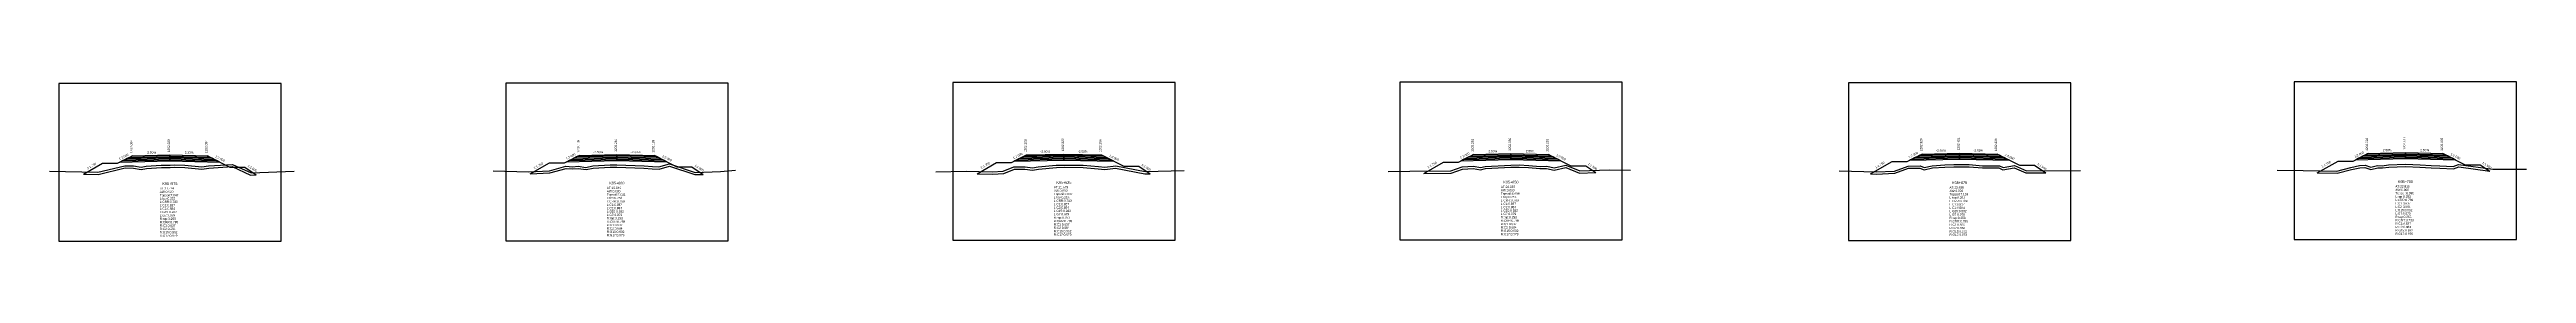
# Model space of a CAD drawing. Extents: x -7 to 78429, y 1189 to 1262.
# Drawn here: x 24137.4 to 24468.4, y 1190.7 to 1212 of the extents above; entities that cross this region are included whole.
import ezdxf
from ezdxf.enums import TextEntityAlignment as Align

# ---------------------------------------------------------------- set-up
doc = ezdxf.new("R2010")
doc.units = 0

msp = doc.modelspace()

# ---------------------------------------------------------------- linework, layer by layer
at = {"layer": 'A4_BORDER', "color": 7}
for points in [[(24138.595, 1190.701), (24168.295, 1190.701), (24168.295, 1211.701), (24138.595, 1211.701), (24138.595, 1190.701)], [(24198.326, 1190.768), (24228.026, 1190.768), (24228.026, 1211.768), (24198.326, 1211.768), (24198.326, 1190.768)], [(24258.067, 1190.847), (24287.767, 1190.847), (24287.767, 1211.847), (24258.067, 1211.847), (24258.067, 1190.847)], [(24317.801, 1190.899), (24347.501, 1190.899), (24347.501, 1211.899), (24317.801, 1211.899), (24317.801, 1190.899)], [(24377.757, 1190.818), (24407.457, 1190.818), (24407.457, 1211.818), (24377.757, 1211.818), (24377.757, 1190.818)], [(24437.333, 1190.955), (24467.033, 1190.955), (24467.033, 1211.955), (24437.333, 1211.955), (24437.333, 1190.955)]]:
    msp.add_lwpolyline(points, dxfattribs=at)
at = {"layer": 'CLEAR_GROUND', "color": 8}
for points in [[(24141.905, 1199.632), (24143.842, 1199.584), (24147.476, 1200.47), (24148.559, 1200.437), (24149.606, 1200.276), (24150.311, 1200.389), (24152.303, 1200.518), (24153.479, 1200.53), (24154.108, 1200.585), (24155.434, 1200.522), (24157.703, 1200.323), (24158.64, 1200.46), (24161.743, 1200.642), (24164.23, 1199.526), (24164.994, 1199.551)], [(24201.605, 1199.67), (24204.2, 1199.805), (24206.399, 1200.389), (24207.231, 1200.332), (24208.006, 1200.407), (24209.054, 1200.244), (24210.015, 1200.437), (24212.288, 1200.569), (24213.172, 1200.582), (24216.783, 1200.462), (24217.897, 1200.37), (24218.812, 1200.321), (24220.211, 1200.709), (24223.595, 1199.576), (24224.708, 1199.618)], [(24261.305, 1199.705), (24263.351, 1199.647), (24264.876, 1199.746), (24266.298, 1200.304), (24267.699, 1200.327), (24268.716, 1200.174), (24269.526, 1200.317), (24271.913, 1200.547), (24272.928, 1200.56), (24275.469, 1200.545), (24277.504, 1200.372), (24278.38, 1200.276), (24279.827, 1200.45), (24283.742, 1199.679), (24284.418, 1199.697)], [(24321.005, 1199.749), (24324.671, 1199.793), (24326.179, 1200.318), (24327.61, 1200.389), (24328.586, 1200.214), (24329.242, 1200.378), (24332.652, 1200.554), (24333.755, 1200.577), (24335.002, 1200.513), (24336.527, 1200.382), (24337.419, 1200.405), (24338.437, 1200.168), (24339.965, 1200.507), (24341.822, 1199.783), (24343.995, 1199.865)], [(24380.705, 1199.668), (24381.464, 1199.645), (24383.953, 1199.754), (24385.773, 1200.421), (24387.28, 1200.449), (24387.866, 1200.237), (24388.992, 1200.473), (24390.639, 1200.572), (24391.855, 1200.629), (24392.59, 1200.621), (24393.869, 1200.625), (24395.643, 1200.471), (24397.849, 1200.468), (24398.4, 1200.197), (24399.897, 1200.492), (24401.466, 1199.798), (24404.137, 1199.806)], [(24440.405, 1199.805), (24443.044, 1199.754), (24444.962, 1200.252), (24446.087, 1200.498), (24446.768, 1200.523), (24447.558, 1200.257), (24448.499, 1200.474), (24449.105, 1200.463), (24449.96, 1200.577), (24452.178, 1200.656), (24454.12, 1200.576), (24455.604, 1200.494), (24456.783, 1200.441), (24458.626, 1200.368), (24459.297, 1200.615), (24463.463, 1200.038)]]:
    msp.add_lwpolyline(points, dxfattribs=at)
at = {"layer": 'DESIGN_ROAD_TRIMMED', "color": 1}
for points in [[(24141.905, 1199.632), (24144.445, 1201.084), (24146.445, 1201.084), (24148.445, 1202.084), (24148.445, 1202.084), (24148.34, 1202.031), (24148.34, 1202.031), (24148.024, 1201.873), (24148.024, 1201.873), (24147.708, 1201.716), (24147.708, 1201.716), (24147.392, 1201.558), (24147.392, 1201.558), (24147.077, 1201.4), (24147.077, 1201.4), (24146.761, 1201.242), (24153.445, 1201.409), (24153.445, 1201.559), (24153.445, 1201.559), (24153.445, 1201.709), (24153.445, 1201.709), (24153.445, 1201.859), (24153.445, 1201.859), (24153.445, 1202.009), (24153.445, 1202.009), (24153.445, 1202.159), (24153.445, 1202.159), (24153.445, 1202.209), (24153.445, 1202.209), (24153.445, 1202.209), (24153.445, 1202.209), (24153.445, 1202.209), (24153.445, 1202.159), (24153.445, 1202.159), (24153.445, 1202.009), (24153.445, 1202.009), (24153.445, 1201.859), (24153.445, 1201.859), (24153.445, 1201.709), (24153.445, 1201.709), (24153.445, 1201.559), (24153.445, 1201.559), (24153.445, 1201.409), (24160.129, 1201.242), (24159.813, 1201.4), (24159.813, 1201.4), (24159.498, 1201.558), (24159.498, 1201.558), (24159.182, 1201.716), (24159.182, 1201.716), (24158.866, 1201.873), (24158.866, 1201.873), (24158.55, 1202.031), (24158.55, 1202.031), (24158.445, 1202.084), (24158.445, 1202.084), (24161.445, 1200.584), (24163.445, 1200.584), (24164.994, 1199.551)], [(24201.605, 1199.67), (24204.176, 1201.139), (24206.176, 1201.139), (24208.176, 1202.139), (24208.176, 1202.139), (24208.071, 1202.086), (24208.071, 1202.086), (24207.755, 1201.928), (24207.755, 1201.928), (24207.439, 1201.771), (24207.439, 1201.771), (24207.123, 1201.613), (24207.123, 1201.613), (24206.807, 1201.455), (24206.807, 1201.455), (24206.492, 1201.297), (24213.176, 1201.464), (24213.176, 1201.614), (24213.176, 1201.614), (24213.176, 1201.764), (24213.176, 1201.764), (24213.176, 1201.914), (24213.176, 1201.914), (24213.176, 1202.064), (24213.176, 1202.064), (24213.176, 1202.214), (24213.176, 1202.214), (24213.176, 1202.264), (24213.176, 1202.264), (24213.176, 1202.264), (24213.176, 1202.264), (24213.176, 1202.264), (24213.176, 1202.214), (24213.176, 1202.214), (24213.176, 1202.064), (24213.176, 1202.064), (24213.176, 1201.914), (24213.176, 1201.914), (24213.176, 1201.764), (24213.176, 1201.764), (24213.176, 1201.614), (24213.176, 1201.614), (24213.176, 1201.464), (24219.86, 1201.297), (24219.544, 1201.455), (24219.544, 1201.455), (24219.229, 1201.613), (24219.229, 1201.613), (24218.913, 1201.771), (24218.913, 1201.771), (24218.597, 1201.928), (24218.597, 1201.928), (24218.281, 1202.086), (24218.281, 1202.086), (24218.176, 1202.139), (24218.176, 1202.139), (24221.176, 1200.639), (24223.176, 1200.639), (24224.708, 1199.618)], [(24261.305, 1199.705), (24263.917, 1201.198), (24265.917, 1201.198), (24267.917, 1202.198), (24267.917, 1202.198), (24267.812, 1202.145), (24267.812, 1202.145), (24267.496, 1201.987), (24267.496, 1201.987), (24267.18, 1201.83), (24267.18, 1201.83), (24266.864, 1201.672), (24266.864, 1201.672), (24266.548, 1201.514), (24266.548, 1201.514), (24266.233, 1201.356), (24272.917, 1201.523), (24272.917, 1201.673), (24272.917, 1201.673), (24272.917, 1201.823), (24272.917, 1201.823), (24272.917, 1201.973), (24272.917, 1201.973), (24272.917, 1202.123), (24272.917, 1202.123), (24272.917, 1202.273), (24272.917, 1202.273), (24272.917, 1202.323), (24272.917, 1202.323), (24272.917, 1202.323), (24272.917, 1202.323), (24272.917, 1202.323), (24272.917, 1202.273), (24272.917, 1202.273), (24272.917, 1202.123), (24272.917, 1202.123), (24272.917, 1201.973), (24272.917, 1201.973), (24272.917, 1201.823), (24272.917, 1201.823), (24272.917, 1201.673), (24272.917, 1201.673), (24272.917, 1201.523), (24279.601, 1201.356), (24279.285, 1201.514), (24279.285, 1201.514), (24278.969, 1201.672), (24278.969, 1201.672), (24278.654, 1201.83), (24278.654, 1201.83), (24278.338, 1201.987), (24278.338, 1201.987), (24278.022, 1202.145), (24278.022, 1202.145), (24277.917, 1202.198), (24277.917, 1202.198), (24280.917, 1200.698), (24282.917, 1200.698), (24284.418, 1199.697)], [(24321.005, 1199.749), (24323.651, 1201.261), (24325.651, 1201.261), (24327.651, 1202.261), (24327.651, 1202.261), (24327.545, 1202.208), (24327.545, 1202.208), (24327.23, 1202.05), (24327.23, 1202.05), (24326.914, 1201.893), (24326.914, 1201.893), (24326.598, 1201.735), (24326.598, 1201.735), (24326.282, 1201.577), (24326.282, 1201.577), (24325.966, 1201.419), (24332.651, 1201.586), (24332.651, 1201.736), (24332.651, 1201.736), (24332.651, 1201.886), (24332.651, 1201.886), (24332.651, 1202.036), (24332.651, 1202.036), (24332.651, 1202.186), (24332.651, 1202.186), (24332.651, 1202.336), (24332.651, 1202.336), (24332.651, 1202.386), (24332.651, 1202.386), (24332.651, 1202.386), (24332.651, 1202.386), (24332.651, 1202.386), (24332.651, 1202.336), (24332.651, 1202.336), (24332.651, 1202.186), (24332.651, 1202.186), (24332.651, 1202.036), (24332.651, 1202.036), (24332.651, 1201.886), (24332.651, 1201.886), (24332.651, 1201.736), (24332.651, 1201.736), (24332.651, 1201.586), (24339.335, 1201.419), (24339.019, 1201.577), (24339.019, 1201.577), (24338.703, 1201.735), (24338.703, 1201.735), (24338.388, 1201.893), (24338.388, 1201.893), (24338.072, 1202.05), (24338.072, 1202.05), (24337.756, 1202.208), (24337.756, 1202.208), (24337.651, 1202.261), (24337.651, 1202.261), (24340.651, 1200.761), (24342.651, 1200.761), (24343.995, 1199.865)], [(24380.705, 1199.668), (24383.607, 1201.326), (24385.607, 1201.326), (24387.607, 1202.326), (24387.607, 1202.326), (24387.501, 1202.273), (24387.501, 1202.273), (24387.186, 1202.115), (24387.186, 1202.115), (24386.87, 1201.958), (24386.87, 1201.958), (24386.554, 1201.8), (24386.554, 1201.8), (24386.238, 1201.642), (24386.238, 1201.642), (24385.922, 1201.484), (24392.607, 1201.651), (24392.607, 1201.801), (24392.607, 1201.801), (24392.607, 1201.951), (24392.607, 1201.951), (24392.607, 1202.101), (24392.607, 1202.101), (24392.607, 1202.251), (24392.607, 1202.251), (24392.607, 1202.401), (24392.607, 1202.401), (24392.607, 1202.451), (24392.607, 1202.451), (24392.607, 1202.451), (24392.607, 1202.451), (24392.607, 1202.451), (24392.607, 1202.401), (24392.607, 1202.401), (24392.607, 1202.251), (24392.607, 1202.251), (24392.607, 1202.101), (24392.607, 1202.101), (24392.607, 1201.951), (24392.607, 1201.951), (24392.607, 1201.801), (24392.607, 1201.801), (24392.607, 1201.651), (24399.291, 1201.484), (24398.975, 1201.642), (24398.975, 1201.642), (24398.659, 1201.8), (24398.659, 1201.8), (24398.344, 1201.958), (24398.344, 1201.958), (24398.028, 1202.115), (24398.028, 1202.115), (24397.712, 1202.273), (24397.712, 1202.273), (24397.607, 1202.326), (24397.607, 1202.326), (24400.607, 1200.826), (24402.607, 1200.826), (24404.137, 1199.806)], [(24440.405, 1199.805), (24443.183, 1201.392), (24445.183, 1201.392), (24447.183, 1202.392), (24447.183, 1202.392), (24447.077, 1202.339), (24447.077, 1202.339), (24446.762, 1202.181), (24446.762, 1202.181), (24446.446, 1202.024), (24446.446, 1202.024), (24446.13, 1201.866), (24446.13, 1201.866), (24445.814, 1201.708), (24445.814, 1201.708), (24445.498, 1201.55), (24452.183, 1201.717), (24452.183, 1201.867), (24452.183, 1201.867), (24452.183, 1202.017), (24452.183, 1202.017), (24452.183, 1202.167), (24452.183, 1202.167), (24452.183, 1202.317), (24452.183, 1202.317), (24452.183, 1202.467), (24452.183, 1202.467), (24452.183, 1202.517), (24452.183, 1202.517), (24452.183, 1202.517), (24452.183, 1202.517), (24452.183, 1202.517), (24452.183, 1202.467), (24452.183, 1202.467), (24452.183, 1202.317), (24452.183, 1202.317), (24452.183, 1202.167), (24452.183, 1202.167), (24452.183, 1202.017), (24452.183, 1202.017), (24452.183, 1201.867), (24452.183, 1201.867), (24452.183, 1201.717), (24458.867, 1201.55), (24458.551, 1201.708), (24458.551, 1201.708), (24458.235, 1201.866), (24458.235, 1201.866), (24457.919, 1202.024), (24457.919, 1202.024), (24457.604, 1202.181), (24457.604, 1202.181), (24457.288, 1202.339), (24457.288, 1202.339), (24457.183, 1202.392), (24457.183, 1202.392), (24460.183, 1200.892), (24462.183, 1200.892), (24463.463, 1200.038)]]:
    msp.add_lwpolyline(points, dxfattribs=at)
at = {"layer": 'FINISHED_ROAD', "color": 2}
for points in [[(24144.445, 1201.084), (24146.445, 1201.084), (24148.445, 1202.084), (24148.445, 1202.084), (24153.445, 1202.209), (24158.445, 1202.084), (24158.445, 1202.084), (24161.445, 1200.584), (24163.445, 1200.584)], [(24204.176, 1201.139), (24206.176, 1201.139), (24208.176, 1202.139), (24208.176, 1202.139), (24213.176, 1202.264), (24218.176, 1202.139), (24218.176, 1202.139), (24221.176, 1200.639), (24223.176, 1200.639)], [(24263.917, 1201.198), (24265.917, 1201.198), (24267.917, 1202.198), (24267.917, 1202.198), (24272.917, 1202.323), (24277.917, 1202.198), (24277.917, 1202.198), (24280.917, 1200.698), (24282.917, 1200.698)], [(24323.651, 1201.261), (24325.651, 1201.261), (24327.651, 1202.261), (24327.651, 1202.261), (24332.651, 1202.386), (24337.651, 1202.261), (24337.651, 1202.261), (24340.651, 1200.761), (24342.651, 1200.761)], [(24383.607, 1201.326), (24385.607, 1201.326), (24387.607, 1202.326), (24387.607, 1202.326), (24392.607, 1202.451), (24397.607, 1202.326), (24397.607, 1202.326), (24400.607, 1200.826), (24402.607, 1200.826)], [(24443.183, 1201.392), (24445.183, 1201.392), (24447.183, 1202.392), (24447.183, 1202.392), (24452.183, 1202.517), (24457.183, 1202.392), (24457.183, 1202.392), (24460.183, 1200.892), (24462.183, 1200.892)]]:
    msp.add_lwpolyline(points, dxfattribs=at)
at = {"layer": 'LAYER_0', "color": 4}
for points in [[(24148.445, 1202.084), (24148.34, 1202.031), (24153.445, 1202.159), (24153.445, 1202.209)], [(24208.176, 1202.139), (24208.071, 1202.086), (24213.176, 1202.214), (24213.176, 1202.264)], [(24267.917, 1202.198), (24267.812, 1202.145), (24272.917, 1202.273), (24272.917, 1202.323)], [(24327.651, 1202.261), (24327.545, 1202.208), (24332.651, 1202.336), (24332.651, 1202.386)], [(24387.607, 1202.326), (24387.501, 1202.273), (24392.607, 1202.401), (24392.607, 1202.451)], [(24447.183, 1202.392), (24447.077, 1202.339), (24452.183, 1202.467), (24452.183, 1202.517)]]:
    msp.add_lwpolyline(points, dxfattribs=at)
at = {"layer": 'LAYER_1', "color": 4}
for points in [[(24148.34, 1202.031), (24148.024, 1201.873), (24153.445, 1202.009), (24153.445, 1202.159)], [(24208.071, 1202.086), (24207.755, 1201.928), (24213.176, 1202.064), (24213.176, 1202.214)], [(24267.812, 1202.145), (24267.496, 1201.987), (24272.917, 1202.123), (24272.917, 1202.273)], [(24327.545, 1202.208), (24327.23, 1202.05), (24332.651, 1202.186), (24332.651, 1202.336)], [(24387.501, 1202.273), (24387.186, 1202.115), (24392.607, 1202.251), (24392.607, 1202.401)], [(24447.077, 1202.339), (24446.762, 1202.181), (24452.183, 1202.317), (24452.183, 1202.467)]]:
    msp.add_lwpolyline(points, dxfattribs=at)
at = {"layer": 'LAYER_10', "color": 6}
for points in [[(24159.498, 1201.558), (24159.813, 1201.4), (24153.445, 1201.559), (24153.445, 1201.709)], [(24219.229, 1201.613), (24219.544, 1201.455), (24213.176, 1201.614), (24213.176, 1201.764)], [(24278.969, 1201.672), (24279.285, 1201.514), (24272.917, 1201.673), (24272.917, 1201.823)], [(24338.703, 1201.735), (24339.019, 1201.577), (24332.651, 1201.736), (24332.651, 1201.886)], [(24398.659, 1201.8), (24398.975, 1201.642), (24392.607, 1201.801), (24392.607, 1201.951)], [(24458.235, 1201.866), (24458.551, 1201.708), (24452.183, 1201.867), (24452.183, 1202.017)]]:
    msp.add_lwpolyline(points, dxfattribs=at)
at = {"layer": 'LAYER_11', "color": 6}
for points in [[(24159.813, 1201.4), (24160.129, 1201.242), (24153.445, 1201.409), (24153.445, 1201.559)], [(24219.544, 1201.455), (24219.86, 1201.297), (24213.176, 1201.464), (24213.176, 1201.614)], [(24279.285, 1201.514), (24279.601, 1201.356), (24272.917, 1201.523), (24272.917, 1201.673)], [(24339.019, 1201.577), (24339.335, 1201.419), (24332.651, 1201.586), (24332.651, 1201.736)], [(24398.975, 1201.642), (24399.291, 1201.484), (24392.607, 1201.651), (24392.607, 1201.801)], [(24458.551, 1201.708), (24458.867, 1201.55), (24452.183, 1201.717), (24452.183, 1201.867)]]:
    msp.add_lwpolyline(points, dxfattribs=at)
at = {"layer": 'LAYER_2', "color": 4}
for points in [[(24148.024, 1201.873), (24147.708, 1201.716), (24153.445, 1201.859), (24153.445, 1202.009)], [(24207.755, 1201.928), (24207.439, 1201.771), (24213.176, 1201.914), (24213.176, 1202.064)], [(24267.496, 1201.987), (24267.18, 1201.83), (24272.917, 1201.973), (24272.917, 1202.123)], [(24327.23, 1202.05), (24326.914, 1201.893), (24332.651, 1202.036), (24332.651, 1202.186)], [(24387.186, 1202.115), (24386.87, 1201.958), (24392.607, 1202.101), (24392.607, 1202.251)], [(24446.762, 1202.181), (24446.446, 1202.024), (24452.183, 1202.167), (24452.183, 1202.317)]]:
    msp.add_lwpolyline(points, dxfattribs=at)
at = {"layer": 'LAYER_3', "color": 4}
for points in [[(24147.708, 1201.716), (24147.392, 1201.558), (24153.445, 1201.709), (24153.445, 1201.859)], [(24207.439, 1201.771), (24207.123, 1201.613), (24213.176, 1201.764), (24213.176, 1201.914)], [(24267.18, 1201.83), (24266.864, 1201.672), (24272.917, 1201.823), (24272.917, 1201.973)], [(24326.914, 1201.893), (24326.598, 1201.735), (24332.651, 1201.886), (24332.651, 1202.036)], [(24386.87, 1201.958), (24386.554, 1201.8), (24392.607, 1201.951), (24392.607, 1202.101)], [(24446.446, 1202.024), (24446.13, 1201.866), (24452.183, 1202.017), (24452.183, 1202.167)]]:
    msp.add_lwpolyline(points, dxfattribs=at)
at = {"layer": 'LAYER_4', "color": 4}
for points in [[(24147.392, 1201.558), (24147.077, 1201.4), (24153.445, 1201.559), (24153.445, 1201.709)], [(24207.123, 1201.613), (24206.807, 1201.455), (24213.176, 1201.614), (24213.176, 1201.764)], [(24266.864, 1201.672), (24266.548, 1201.514), (24272.917, 1201.673), (24272.917, 1201.823)], [(24326.598, 1201.735), (24326.282, 1201.577), (24332.651, 1201.736), (24332.651, 1201.886)], [(24386.554, 1201.8), (24386.238, 1201.642), (24392.607, 1201.801), (24392.607, 1201.951)], [(24446.13, 1201.866), (24445.814, 1201.708), (24452.183, 1201.867), (24452.183, 1202.017)]]:
    msp.add_lwpolyline(points, dxfattribs=at)
at = {"layer": 'LAYER_5', "color": 4}
for points in [[(24147.077, 1201.4), (24146.761, 1201.242), (24153.445, 1201.409), (24153.445, 1201.559)], [(24206.807, 1201.455), (24206.492, 1201.297), (24213.176, 1201.464), (24213.176, 1201.614)], [(24266.548, 1201.514), (24266.233, 1201.356), (24272.917, 1201.523), (24272.917, 1201.673)], [(24326.282, 1201.577), (24325.966, 1201.419), (24332.651, 1201.586), (24332.651, 1201.736)], [(24386.238, 1201.642), (24385.922, 1201.484), (24392.607, 1201.651), (24392.607, 1201.801)], [(24445.814, 1201.708), (24445.498, 1201.55), (24452.183, 1201.717), (24452.183, 1201.867)]]:
    msp.add_lwpolyline(points, dxfattribs=at)
at = {"layer": 'LAYER_6', "color": 6}
for points in [[(24158.445, 1202.084), (24158.55, 1202.031), (24153.445, 1202.159), (24153.445, 1202.209)], [(24218.176, 1202.139), (24218.281, 1202.086), (24213.176, 1202.214), (24213.176, 1202.264)], [(24277.917, 1202.198), (24278.022, 1202.145), (24272.917, 1202.273), (24272.917, 1202.323)], [(24337.651, 1202.261), (24337.756, 1202.208), (24332.651, 1202.336), (24332.651, 1202.386)], [(24397.607, 1202.326), (24397.712, 1202.273), (24392.607, 1202.401), (24392.607, 1202.451)], [(24457.183, 1202.392), (24457.288, 1202.339), (24452.183, 1202.467), (24452.183, 1202.517)]]:
    msp.add_lwpolyline(points, dxfattribs=at)
at = {"layer": 'LAYER_7', "color": 6}
for points in [[(24158.55, 1202.031), (24158.866, 1201.873), (24153.445, 1202.009), (24153.445, 1202.159)], [(24218.281, 1202.086), (24218.597, 1201.928), (24213.176, 1202.064), (24213.176, 1202.214)], [(24278.022, 1202.145), (24278.338, 1201.987), (24272.917, 1202.123), (24272.917, 1202.273)], [(24337.756, 1202.208), (24338.072, 1202.05), (24332.651, 1202.186), (24332.651, 1202.336)], [(24397.712, 1202.273), (24398.028, 1202.115), (24392.607, 1202.251), (24392.607, 1202.401)], [(24457.288, 1202.339), (24457.604, 1202.181), (24452.183, 1202.317), (24452.183, 1202.467)]]:
    msp.add_lwpolyline(points, dxfattribs=at)
at = {"layer": 'LAYER_8', "color": 6}
for points in [[(24158.866, 1201.873), (24159.182, 1201.716), (24153.445, 1201.859), (24153.445, 1202.009)], [(24218.597, 1201.928), (24218.913, 1201.771), (24213.176, 1201.914), (24213.176, 1202.064)], [(24278.338, 1201.987), (24278.654, 1201.83), (24272.917, 1201.973), (24272.917, 1202.123)], [(24338.072, 1202.05), (24338.388, 1201.893), (24332.651, 1202.036), (24332.651, 1202.186)], [(24398.028, 1202.115), (24398.344, 1201.958), (24392.607, 1202.101), (24392.607, 1202.251)], [(24457.604, 1202.181), (24457.919, 1202.024), (24452.183, 1202.167), (24452.183, 1202.317)]]:
    msp.add_lwpolyline(points, dxfattribs=at)
at = {"layer": 'LAYER_9', "color": 6}
for points in [[(24159.182, 1201.716), (24159.498, 1201.558), (24153.445, 1201.709), (24153.445, 1201.859)], [(24218.913, 1201.771), (24219.229, 1201.613), (24213.176, 1201.764), (24213.176, 1201.914)], [(24278.654, 1201.83), (24278.969, 1201.672), (24272.917, 1201.823), (24272.917, 1201.973)], [(24338.388, 1201.893), (24338.703, 1201.735), (24332.651, 1201.886), (24332.651, 1202.036)], [(24398.344, 1201.958), (24398.659, 1201.8), (24392.607, 1201.951), (24392.607, 1202.101)], [(24457.919, 1202.024), (24458.235, 1201.866), (24452.183, 1202.017), (24452.183, 1202.167)]]:
    msp.add_lwpolyline(points, dxfattribs=at)
at = {"layer": 'NATURAL_GROUND', "color": 3}
for points in [[(24137.36, 1200.046), (24143.81, 1199.885), (24147.444, 1200.771), (24148.586, 1200.736), (24149.605, 1200.58), (24150.278, 1200.687), (24152.292, 1200.818), (24153.464, 1200.83), (24154.102, 1200.886), (24155.454, 1200.821), (24157.694, 1200.625), (24158.609, 1200.759), (24161.799, 1200.946), (24164.289, 1199.828), (24170.034, 1200.02)], [(24196.66, 1200.08), (24201.37, 1199.958), (24204.153, 1200.103), (24206.37, 1200.692), (24207.227, 1200.633), (24208.015, 1200.709), (24209.047, 1200.549), (24209.977, 1200.735), (24212.277, 1200.869), (24213.175, 1200.882), (24216.8, 1200.762), (24217.918, 1200.669), (24218.779, 1200.623), (24220.219, 1201.023), (24223.639, 1199.878), (24227.023, 1200.004), (24229.023, 1200.165)], [(24255.796, 1199.967), (24259.864, 1200.047), (24263.346, 1199.947), (24264.81, 1200.042), (24266.239, 1200.603), (24267.719, 1200.627), (24268.712, 1200.478), (24269.486, 1200.614), (24271.897, 1200.847), (24272.927, 1200.86), (24275.483, 1200.845), (24277.533, 1200.671), (24278.379, 1200.578), (24279.839, 1200.754), (24283.768, 1199.98), (24288.963, 1200.119)], [(24316.227, 1200.018), (24319.139, 1200.027), (24324.619, 1200.092), (24326.121, 1200.615), (24327.63, 1200.69), (24328.576, 1200.521), (24329.198, 1200.676), (24332.641, 1200.854), (24333.76, 1200.877), (24335.023, 1200.812), (24336.536, 1200.682), (24337.45, 1200.706), (24338.439, 1200.476), (24339.989, 1200.82), (24341.873, 1200.085), (24345.795, 1200.233), (24348.639, 1200.155)], [(24376.519, 1200.095), (24381.462, 1199.945), (24383.894, 1200.052), (24385.717, 1200.72), (24387.33, 1200.75), (24387.888, 1200.548), (24388.952, 1200.771), (24390.623, 1200.872), (24391.85, 1200.929), (24392.591, 1200.921), (24393.882, 1200.925), (24395.657, 1200.771), (24397.919, 1200.768), (24398.442, 1200.511), (24399.932, 1200.805), (24401.529, 1200.098), (24408.768, 1200.119)], [(24435.036, 1200.16), (24438.509, 1200.141), (24443.009, 1200.055), (24444.893, 1200.544), (24446.049, 1200.797), (24446.812, 1200.825), (24447.574, 1200.568), (24448.468, 1200.775), (24449.088, 1200.763), (24449.935, 1200.876), (24452.179, 1200.956), (24454.135, 1200.876), (24455.619, 1200.794), (24456.796, 1200.741), (24458.579, 1200.67), (24459.264, 1200.922), (24463.849, 1200.288), (24468.354, 1200.292)]]:
    msp.add_lwpolyline(points, dxfattribs=at)
at = {"layer": 'STRUCTURE_LEFT', "color": 4}
for points in [[(24148.445, 1202.084), (24148.34, 1202.031), (24148.34, 1202.031), (24148.024, 1201.873), (24148.024, 1201.873), (24147.708, 1201.716), (24147.708, 1201.716), (24147.392, 1201.558), (24147.392, 1201.558), (24147.077, 1201.4), (24147.077, 1201.4), (24146.761, 1201.242), (24153.445, 1201.409), (24153.445, 1201.559), (24153.445, 1201.559), (24153.445, 1201.709), (24153.445, 1201.709), (24153.445, 1201.859), (24153.445, 1201.859), (24153.445, 1202.009), (24153.445, 1202.009), (24153.445, 1202.159), (24153.445, 1202.159), (24153.445, 1202.209), (24153.445, 1202.209)], [(24208.176, 1202.139), (24208.071, 1202.086), (24208.071, 1202.086), (24207.755, 1201.928), (24207.755, 1201.928), (24207.439, 1201.771), (24207.439, 1201.771), (24207.123, 1201.613), (24207.123, 1201.613), (24206.807, 1201.455), (24206.807, 1201.455), (24206.492, 1201.297), (24213.176, 1201.464), (24213.176, 1201.614), (24213.176, 1201.614), (24213.176, 1201.764), (24213.176, 1201.764), (24213.176, 1201.914), (24213.176, 1201.914), (24213.176, 1202.064), (24213.176, 1202.064), (24213.176, 1202.214), (24213.176, 1202.214), (24213.176, 1202.264), (24213.176, 1202.264)], [(24267.917, 1202.198), (24267.812, 1202.145), (24267.812, 1202.145), (24267.496, 1201.987), (24267.496, 1201.987), (24267.18, 1201.83), (24267.18, 1201.83), (24266.864, 1201.672), (24266.864, 1201.672), (24266.548, 1201.514), (24266.548, 1201.514), (24266.233, 1201.356), (24272.917, 1201.523), (24272.917, 1201.673), (24272.917, 1201.673), (24272.917, 1201.823), (24272.917, 1201.823), (24272.917, 1201.973), (24272.917, 1201.973), (24272.917, 1202.123), (24272.917, 1202.123), (24272.917, 1202.273), (24272.917, 1202.273), (24272.917, 1202.323), (24272.917, 1202.323)], [(24327.651, 1202.261), (24327.545, 1202.208), (24327.545, 1202.208), (24327.23, 1202.05), (24327.23, 1202.05), (24326.914, 1201.893), (24326.914, 1201.893), (24326.598, 1201.735), (24326.598, 1201.735), (24326.282, 1201.577), (24326.282, 1201.577), (24325.966, 1201.419), (24332.651, 1201.586), (24332.651, 1201.736), (24332.651, 1201.736), (24332.651, 1201.886), (24332.651, 1201.886), (24332.651, 1202.036), (24332.651, 1202.036), (24332.651, 1202.186), (24332.651, 1202.186), (24332.651, 1202.336), (24332.651, 1202.336), (24332.651, 1202.386), (24332.651, 1202.386)], [(24387.607, 1202.326), (24387.501, 1202.273), (24387.501, 1202.273), (24387.186, 1202.115), (24387.186, 1202.115), (24386.87, 1201.958), (24386.87, 1201.958), (24386.554, 1201.8), (24386.554, 1201.8), (24386.238, 1201.642), (24386.238, 1201.642), (24385.922, 1201.484), (24392.607, 1201.651), (24392.607, 1201.801), (24392.607, 1201.801), (24392.607, 1201.951), (24392.607, 1201.951), (24392.607, 1202.101), (24392.607, 1202.101), (24392.607, 1202.251), (24392.607, 1202.251), (24392.607, 1202.401), (24392.607, 1202.401), (24392.607, 1202.451), (24392.607, 1202.451)], [(24447.183, 1202.392), (24447.077, 1202.339), (24447.077, 1202.339), (24446.762, 1202.181), (24446.762, 1202.181), (24446.446, 1202.024), (24446.446, 1202.024), (24446.13, 1201.866), (24446.13, 1201.866), (24445.814, 1201.708), (24445.814, 1201.708), (24445.498, 1201.55), (24452.183, 1201.717), (24452.183, 1201.867), (24452.183, 1201.867), (24452.183, 1202.017), (24452.183, 1202.017), (24452.183, 1202.167), (24452.183, 1202.167), (24452.183, 1202.317), (24452.183, 1202.317), (24452.183, 1202.467), (24452.183, 1202.467), (24452.183, 1202.517), (24452.183, 1202.517)]]:
    msp.add_lwpolyline(points, dxfattribs=at)
at = {"layer": 'STRUCTURE_RIGHT', "color": 6}
for points in [[(24153.445, 1202.209), (24153.445, 1202.209), (24153.445, 1202.159), (24153.445, 1202.159), (24153.445, 1202.009), (24153.445, 1202.009), (24153.445, 1201.859), (24153.445, 1201.859), (24153.445, 1201.709), (24153.445, 1201.709), (24153.445, 1201.559), (24153.445, 1201.559), (24153.445, 1201.409), (24160.129, 1201.242), (24159.813, 1201.4), (24159.813, 1201.4), (24159.498, 1201.558), (24159.498, 1201.558), (24159.182, 1201.716), (24159.182, 1201.716), (24158.866, 1201.873), (24158.866, 1201.873), (24158.55, 1202.031), (24158.55, 1202.031), (24158.445, 1202.084)], [(24213.176, 1202.264), (24213.176, 1202.264), (24213.176, 1202.214), (24213.176, 1202.214), (24213.176, 1202.064), (24213.176, 1202.064), (24213.176, 1201.914), (24213.176, 1201.914), (24213.176, 1201.764), (24213.176, 1201.764), (24213.176, 1201.614), (24213.176, 1201.614), (24213.176, 1201.464), (24219.86, 1201.297), (24219.544, 1201.455), (24219.544, 1201.455), (24219.229, 1201.613), (24219.229, 1201.613), (24218.913, 1201.771), (24218.913, 1201.771), (24218.597, 1201.928), (24218.597, 1201.928), (24218.281, 1202.086), (24218.281, 1202.086), (24218.176, 1202.139)], [(24272.917, 1202.323), (24272.917, 1202.323), (24272.917, 1202.273), (24272.917, 1202.273), (24272.917, 1202.123), (24272.917, 1202.123), (24272.917, 1201.973), (24272.917, 1201.973), (24272.917, 1201.823), (24272.917, 1201.823), (24272.917, 1201.673), (24272.917, 1201.673), (24272.917, 1201.523), (24279.601, 1201.356), (24279.285, 1201.514), (24279.285, 1201.514), (24278.969, 1201.672), (24278.969, 1201.672), (24278.654, 1201.83), (24278.654, 1201.83), (24278.338, 1201.987), (24278.338, 1201.987), (24278.022, 1202.145), (24278.022, 1202.145), (24277.917, 1202.198)], [(24332.651, 1202.386), (24332.651, 1202.386), (24332.651, 1202.336), (24332.651, 1202.336), (24332.651, 1202.186), (24332.651, 1202.186), (24332.651, 1202.036), (24332.651, 1202.036), (24332.651, 1201.886), (24332.651, 1201.886), (24332.651, 1201.736), (24332.651, 1201.736), (24332.651, 1201.586), (24339.335, 1201.419), (24339.019, 1201.577), (24339.019, 1201.577), (24338.703, 1201.735), (24338.703, 1201.735), (24338.388, 1201.893), (24338.388, 1201.893), (24338.072, 1202.05), (24338.072, 1202.05), (24337.756, 1202.208), (24337.756, 1202.208), (24337.651, 1202.261)], [(24392.607, 1202.451), (24392.607, 1202.451), (24392.607, 1202.401), (24392.607, 1202.401), (24392.607, 1202.251), (24392.607, 1202.251), (24392.607, 1202.101), (24392.607, 1202.101), (24392.607, 1201.951), (24392.607, 1201.951), (24392.607, 1201.801), (24392.607, 1201.801), (24392.607, 1201.651), (24399.291, 1201.484), (24398.975, 1201.642), (24398.975, 1201.642), (24398.659, 1201.8), (24398.659, 1201.8), (24398.344, 1201.958), (24398.344, 1201.958), (24398.028, 1202.115), (24398.028, 1202.115), (24397.712, 1202.273), (24397.712, 1202.273), (24397.607, 1202.326)], [(24452.183, 1202.517), (24452.183, 1202.517), (24452.183, 1202.467), (24452.183, 1202.467), (24452.183, 1202.317), (24452.183, 1202.317), (24452.183, 1202.167), (24452.183, 1202.167), (24452.183, 1202.017), (24452.183, 1202.017), (24452.183, 1201.867), (24452.183, 1201.867), (24452.183, 1201.717), (24458.867, 1201.55), (24458.551, 1201.708), (24458.551, 1201.708), (24458.235, 1201.866), (24458.235, 1201.866), (24457.919, 1202.024), (24457.919, 1202.024), (24457.604, 1202.181), (24457.604, 1202.181), (24457.288, 1202.339), (24457.288, 1202.339), (24457.183, 1202.392)]]:
    msp.add_lwpolyline(points, dxfattribs=at)

# ---------------------------------------------------------------- texts
at = {"layer": 'INFO_TEXT'}
for s, p in [('AT:17.724', (24152.095, 1197.601)), ('AW:0.020', (24152.095, 1197.151)), ('Topsoil:7.047', (24152.095, 1196.701)), ('L:top:0.253', (24152.095, 1196.251)), ('L:CRR:0.789', (24152.095, 1195.801)), ('L:C1:0.837', (24152.095, 1195.351)), ('L:C2:0.884', (24152.095, 1194.901)), ('AT:19.046', (24211.826, 1197.668)), ('AW:0.000', (24211.826, 1197.218)), ('Topsoil:7.041', (24211.826, 1196.768)), ('L:top:0.253', (24211.826, 1196.318)), ('L:CRR:0.789', (24211.826, 1195.868)), ('L:C1:0.837', (24211.826, 1195.418)), ('L:C2:0.884', (24211.826, 1194.968)), ('AT:21.679', (24271.567, 1197.747)), ('AW:0.000', (24271.567, 1197.297)), ('Topsoil:7.007', (24271.567, 1196.847)), ('L:top:0.253', (24271.567, 1196.397)), ('L:CRR:0.789', (24271.567, 1195.947)), ('L:C1:0.837', (24271.567, 1195.497)), ('L:C2:0.884', (24271.567, 1195.047)), ('L:G15:0.932', (24271.567, 1194.597)), ('AT:22.887', (24331.301, 1197.799)), ('AW:0.000', (24331.301, 1197.349)), ('Topsoil:6.999', (24331.301, 1196.899)), ('L:top:0.253', (24331.301, 1196.449)), ('L:CRR:0.789', (24331.301, 1195.999)), ('L:C1:0.837', (24331.301, 1195.549)), ('L:C2:0.884', (24331.301, 1195.099)), ('L:G15:0.932', (24331.301, 1194.649)), ('AT:23.488', (24391.257, 1197.718)), ('AW:0.000', (24391.257, 1197.268)), ('Topsoil:7.159', (24391.257, 1196.818)), ('L:top:0.253', (24391.257, 1196.368)), ('L:CRR:0.789', (24391.257, 1195.918)), ('L:C1:0.837', (24391.257, 1195.468)), ('L:C2:0.884', (24391.257, 1195.018)), ('AT:22.815', (24450.833, 1197.855)), ('AW:0.000', (24450.833, 1197.405)), ('Topsoil:6.995', (24450.833, 1196.955)), ('L:top:0.253', (24450.833, 1196.505)), ('L:CRR:0.789', (24450.833, 1196.055)), ('L:C1:0.837', (24450.833, 1195.605)), ('L:C2:0.884', (24450.833, 1195.155)), ('L:G15:0.932', (24450.833, 1194.705)), ('L:G15:0.932', (24152.095, 1194.451)), ('L:G7:0.979', (24152.095, 1194.001)), ('R:top:0.253', (24152.095, 1193.551)), ('R:CRR:0.789', (24152.095, 1193.101)), ('R:C1:0.837', (24152.095, 1192.651)), ('R:C2:0.884', (24152.095, 1192.201)), ('R:G15:0.932', (24152.095, 1191.751)), ('R:G17:0.979', (24152.095, 1191.301)), ('L:G15:0.932', (24211.826, 1194.518)), ('L:G7:0.979', (24211.826, 1194.068)), ('R:top:0.253', (24211.826, 1193.618)), ('R:CRR:0.789', (24211.826, 1193.168)), ('R:C1:0.837', (24211.826, 1192.718)), ('R:C2:0.884', (24211.826, 1192.268)), ('R:G15:0.932', (24211.826, 1191.818)), ('R:G17:0.979', (24211.826, 1191.368)), ('L:G7:0.979', (24271.567, 1194.147)), ('R:top:0.253', (24271.567, 1193.697)), ('R:CRR:0.789', (24271.567, 1193.247)), ('R:C1:0.837', (24271.567, 1192.797)), ('R:C2:0.884', (24271.567, 1192.347)), ('R:G15:0.932', (24271.567, 1191.897)), ('R:G17:0.979', (24271.567, 1191.447)), ('L:G7:0.979', (24331.301, 1194.199)), ('R:top:0.253', (24331.301, 1193.749)), ('R:CRR:0.789', (24331.301, 1193.299)), ('R:C1:0.837', (24331.301, 1192.849)), ('R:C2:0.884', (24331.301, 1192.399)), ('R:G15:0.932', (24331.301, 1191.949)), ('R:G17:0.979', (24331.301, 1191.499)), ('L:G15:0.932', (24391.257, 1194.568)), ('L:G7:0.979', (24391.257, 1194.118)), ('R:top:0.253', (24391.257, 1193.668)), ('R:CRR:0.789', (24391.257, 1193.218)), ('R:C1:0.837', (24391.257, 1192.768)), ('R:C2:0.884', (24391.257, 1192.318)), ('R:G15:0.932', (24391.257, 1191.868)), ('R:G17:0.979', (24391.257, 1191.418)), ('L:G7:0.979', (24450.833, 1194.255)), ('R:top:0.253', (24450.833, 1193.805)), ('R:CRR:0.789', (24450.833, 1193.355)), ('R:C1:0.837', (24450.833, 1192.905)), ('R:C2:0.884', (24450.833, 1192.455)), ('R:G15:0.932', (24450.833, 1192.005)), ('R:G17:0.979', (24450.833, 1191.555))]:
    msp.add_text(s, height=0.3, dxfattribs=at).set_placement(p)
at = {"layer": 'LEFT_TEXT_H'}
for s, p in [('1202.084', (24148.445, 1202.444)), ('1202.139', (24208.176, 1202.499)), ('1202.198', (24267.917, 1202.558)), ('1202.261', (24327.651, 1202.621)), ('1202.326', (24387.607, 1202.686)), ('1202.392', (24447.183, 1202.752))]:
    msp.add_text(s, height=0.3, rotation=90, dxfattribs=at).set_placement(p)
at = {"layer": 'POINT_TEXT_H'}
for s, p in [('1202.209', (24153.445, 1202.569)), ('1202.264', (24213.176, 1202.624)), ('1202.323', (24272.917, 1202.683)), ('1202.386', (24332.651, 1202.746)), ('1202.451', (24392.607, 1202.811)), ('1202.517', (24452.183, 1202.877))]:
    msp.add_text(s, height=0.3, rotation=90, dxfattribs=at).set_placement(p)
at = {"layer": 'RIGHT_TEXT_H'}
for s, p in [('1202.084', (24158.445, 1202.444)), ('1202.139', (24218.176, 1202.499)), ('1202.198', (24277.917, 1202.558)), ('1202.261', (24337.651, 1202.621)), ('1202.326', (24397.607, 1202.686)), ('1202.392', (24457.183, 1202.752))]:
    msp.add_text(s, height=0.3, rotation=90, dxfattribs=at).set_placement(p)
at = {"layer": 'SLOPE_left'}
for s, rotation, p in [('1:2.000', 26.565, (24147.365, 1201.745)), ('1:2.000', 26.565, (24207.095, 1201.8)), ('1:2.000', 26.565, (24266.836, 1201.859)), ('1:2.000', 26.565, (24326.57, 1201.922)), ('1:2.000', 26.565, (24386.526, 1201.987)), ('1:2.000', 26.565, (24446.102, 1202.053)), ('1:1.750', 29.745, (24143.086, 1200.515)), ('1:1.750', 29.745, (24202.801, 1200.561)), ('1:1.750', 29.745, (24262.522, 1200.608)), ('1:1.750', 29.745, (24322.238, 1200.661)), ('1:1.750', 29.745, (24382.066, 1200.653)), ('1:1.750', 29.745, (24441.704, 1200.755))]:
    msp.add_text(s, height=0.3, rotation=rotation, dxfattribs=at).set_placement(p, align=Align.BOTTOM_CENTER)
at = {"layer": 'SLOPE_right'}
for s, rotation, p in [('1:2.000', -26.565, (24160.026, 1201.495)), ('1:2.000', -26.565, (24219.756, 1201.55)), ('1:2.000', -26.565, (24279.497, 1201.609)), ('1:2.000', -26.565, (24339.231, 1201.672)), ('1:2.000', -26.565, (24399.187, 1201.737)), ('1:2.000', -26.565, (24458.763, 1201.803)), ('1:1.500', -33.69, (24164.319, 1200.217)), ('1:1.500', -33.69, (24224.042, 1200.278)), ('1:1.500', -33.69, (24283.767, 1200.347)), ('1:1.500', -33.69, (24343.423, 1200.463)), ('1:1.500', -33.69, (24403.472, 1200.466)), ('1:1.500', -33.69, (24462.923, 1200.615))]:
    msp.add_text(s, height=0.3, rotation=rotation, dxfattribs=at).set_placement(p, align=Align.BOTTOM_CENTER)
at = {"layer": 'SLOPE_TEXT'}
for p in [(24150.945, 1202.387), (24155.945, 1202.387), (24210.676, 1202.441), (24215.676, 1202.441), (24270.417, 1202.501), (24275.417, 1202.501), (24330.151, 1202.563), (24335.151, 1202.563), (24390.107, 1202.629), (24395.107, 1202.629), (24449.683, 1202.695), (24454.683, 1202.695)]:
    msp.add_text('-2.50%', height=0.3, dxfattribs=at).set_placement(p, align=Align.CENTER)
at = {"layer": 'STATION_TITLE'}
for s, p in [('K95+575', (24153.445, 1198.201)), ('K95+600', (24213.176, 1198.268)), ('K95+625', (24272.917, 1198.347)), ('K95+650', (24332.651, 1198.399)), ('K95+675', (24392.607, 1198.318)), ('K95+700', (24452.183, 1198.455))]:
    msp.add_text(s, height=0.36, dxfattribs=at).set_placement(p, align=Align.CENTER)

doc.saveas('drawing.dxf')
